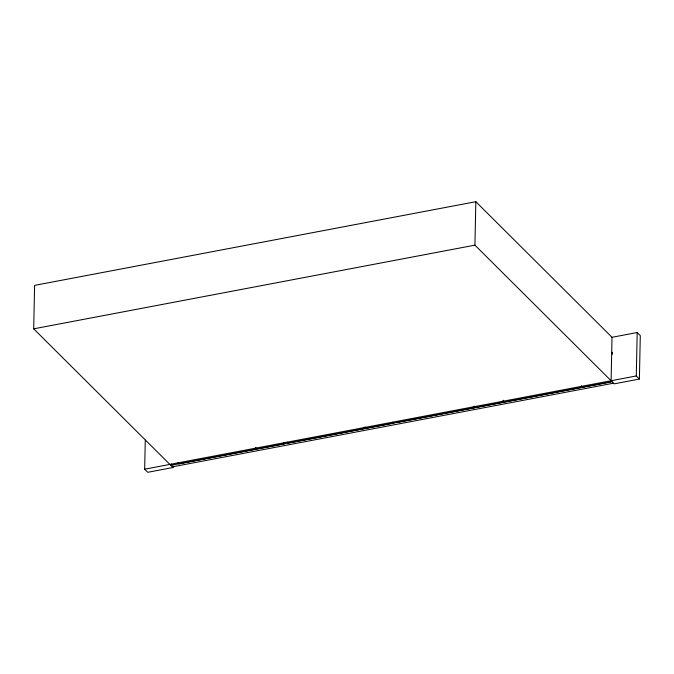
<?xml version="1.0" encoding="UTF-8"?>
<svg xmlns="http://www.w3.org/2000/svg" width="674" height="674" viewBox="0 0 674 674"><rect width="100%" height="100%" fill="white"/><g stroke="black" fill="none" stroke-linecap="round" stroke-linejoin="round"><path stroke-width="1.01" d="M169.873 464.42L33.7 328.828L34.61 285.38L475.836 201.703L612.009 337.295L611.099 380.743L636.281 375.966L639.39 379.066L614.191 383.843L611.706 381.374L610.004 381.695M173.016 466.037L172.982 467.512L147.783 472.297L144.674 469.197L145.281 440.232M177.826 462.912L178.795 463.872L255.673 449.297L255.707 447.595M287.141 442.178L288.101 443.147L364.979 428.563L365.013 426.869M611.099 380.743L474.926 245.151L475.836 201.703M396.447 421.452L397.416 422.413L474.285 407.837L474.319 406.136M474.69 406.607L475.659 407.576L503.242 402.344L503.284 400.255M503.242 402.344L502.155 401.257L503.419 401.013L504.514 402.1L581.384 387.525L581.426 385.823M612.278 354.288L612.321 352.232M636.281 375.966L637.191 332.518L612.009 337.295M639.39 379.066L640.3 335.61L637.191 332.518M33.7 328.828L474.926 245.151M144.674 469.197L502.273 401.384M503.545 401.14L609.38 381.071L610.341 382.032L582.757 387.264L581.788 386.303M170.766 465.313L611.992 381.636M172.325 466.863L613.551 383.186M580.424 386.564L581.384 387.525M473.325 406.869L474.285 407.837M392.967 422.109L393.936 423.07L366.353 428.302L365.384 427.341M364.011 427.602L364.979 428.563M283.661 442.843L284.63 443.804L257.038 449.036L256.078 448.075M254.705 448.328L255.673 449.297M171.575 464.1L172.165 464.681L170.463 465.001L172.982 467.512"/></g></svg>
